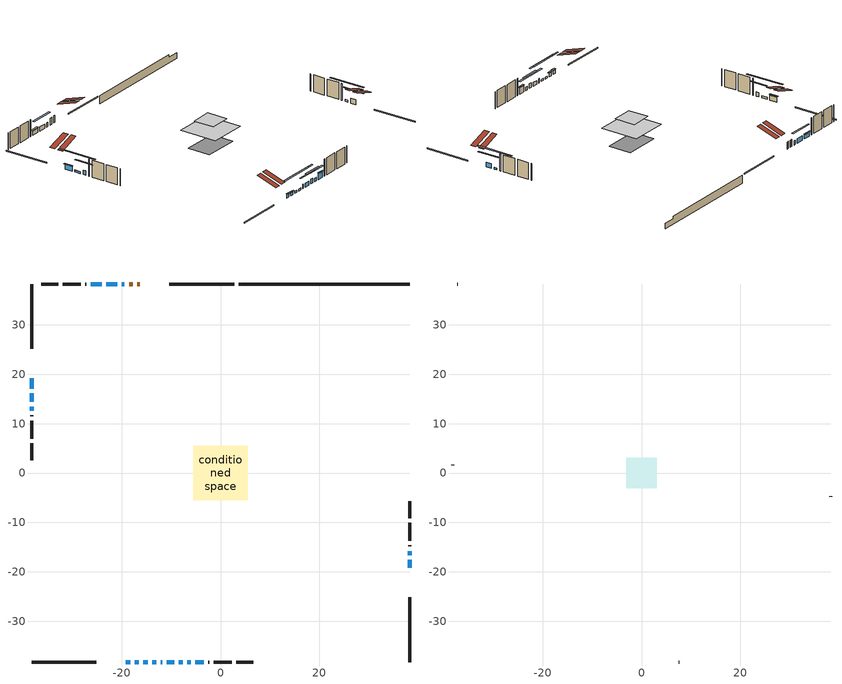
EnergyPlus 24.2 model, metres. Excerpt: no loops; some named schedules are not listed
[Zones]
conditioned space
 floor adiabatic (AdiabaticFloorConstruction): -5.55,-5.55 -5.55,5.55 5.55,5.55 5.55,-5.55 z2.99
 floor foundation (Slab1 construction): -5.23,-3.4 -5.23,3.4 5.23,3.4 5.23,-3.4 z-1.74
 wall outside (RimJoist1 construction): 2.79,38.26 -10.36,38.26 / -38.26,-38.26 -25.12,-38.26 / -38.26,38.26 -38.26,25.12 / 38.26,-38.26 38.26,-25.12 z0.55:0.85
 wall outside (AdiabaticWallConstruction 1): -16.3,38.26 -16.86,38.26 / -17.78,38.26 -18.52,38.26 z0.55:2.58
 wall outside (AdiabaticWallConstruction): -19.45,38.26 -20.01,38.26 / -12.06,-38.26 -11.8,-38.26 / -20.93,38.26 -23.12,38.26 / -24.05,38.26 -26.24,38.26 / -38.26,13.46 -38.26,12.64 z0.55:1.77; 38.26,-19.17 38.26,-17.6 z0.55:1.87; -19.18,-38.26 -18.31,-38.26 / -10.87,-38.26 -9.4,-38.26 z0.55:1.62; -17.38,-38.26 -16.57,-38.26 z0.55:1.52; -38.26,19.17 -38.26,17.04 z0.55:1.97; 38.26,-16.67 38.26,-15.8 / -15.64,-38.26 -14.77,-38.26 / -13.85,-38.26 -12.98,-38.26 / -38.26,16.11 -38.26,14.38 z0.55:1.11; -8.47,-38.26 -7.65,-38.26 z0.55:1.92; -6.73,-38.26 -6.01,-38.26 z0.55:1.57; -5.09,-38.26 -3.41,-38.26 z0.55:2.33
 wall outside (Wall1 construction): -27.16,38.26 -27.38,38.26 / -2.48,-38.26 -2.26,-38.26 / -38.26,11.71 -38.26,11.49 / 38.26,-14.88 38.26,-14.66 z0.55:5.43
 wall outside (Wall2 construction): -28.31,38.26 -31.93,38.26 / -1.33,-38.26 2.28,-38.26 / -38.26,10.56 -38.26,6.95 / 38.26,-13.73 38.26,-10.11 z0.55:5.43
 wall outside (Wall3 construction): -32.86,38.26 -36.3,38.26 / 3.21,-38.26 6.65,-38.26 / -38.26,6.02 -38.26,2.58 / 38.26,-9.18 38.26,-5.74 z0.55:5.43
 wall foundation (FoundationWall1 construction): 3.72,38.26,-1.74 3.72,38.26,0.55 34.81,38.26,0.55 34.81,38.26,-0.15 38.26,38.26,-0.15 38.26,38.26,-1.74
 window (WindowConstruction 11): -19.45,38.26 -20.01,38.26 z0.55:1.77
 window (WindowConstruction 7): 38.26,-19.17 38.26,-17.6 z0.55:1.87
 window (WindowConstruction 8): -19.17,-38.26 -18.31,-38.26 z0.55:1.62
 window (WindowConstruction 9): -17.38,-38.26 -16.57,-38.26 z0.55:1.52
 window (WindowConstruction 10): -38.26,19.17 -38.26,17.04 z0.55:1.97
 window (WindowConstruction 13): 38.26,-16.67 38.26,-15.81 z0.55:1.11
 window (WindowConstruction 14): -15.64,-38.26 -14.78,-38.26 z0.55:1.11
 window (WindowConstruction 15): -13.85,-38.26 -12.98,-38.26 z0.55:1.11
 window (WindowConstruction 16): -38.26,16.11 -38.26,14.39 z0.55:1.11
 window (WindowConstruction 12): -12.06,-38.26 -11.8,-38.26 z0.55:1.77
 window (WindowConstruction): -20.94,38.26 -23.12,38.26 z0.55:1.77
 window (WindowConstruction 1): -24.05,38.26 -26.23,38.26 z0.55:1.77
 window (WindowConstruction 2): -10.87,-38.26 -9.4,-38.26 z0.55:1.62
 window (WindowConstruction 3): -8.47,-38.26 -7.66,-38.26 z0.55:1.92
 window (WindowConstruction 4): -6.73,-38.26 -6.02,-38.26 z0.55:1.56
 window (WindowConstruction 5): -5.09,-38.26 -3.41,-38.26 z0.55:2.33
 window (WindowConstruction 6): -38.26,13.46 -38.26,12.64 z0.55:1.77
 door (Door): -16.3,38.26 -16.85,38.26 z0.55:2.58
 door (Door 1): -17.78,38.26 -18.52,38.26 z0.55:2.58
 ceiling adiabatic (AdiabaticFloorConstruction): 5.55,-5.55 5.55,5.55 -5.55,5.55 -5.55,-5.55 z2.99
 roof outside (Roof2 construction): -15.37,38.26,5.43 -15.37,32.27,7.42 -13.79,32.27,7.42 -13.79,38.26,5.43; -20.1,-38.26,5.43 -20.1,-32.27,7.42 -21.68,-32.27,7.42 -21.68,-38.26,5.43; -38.26,20.1,5.43 -32.27,20.1,7.42 -32.27,21.68,7.42 -38.26,21.68,5.43; 38.26,-20.1,5.43 32.27,-20.1,7.42 32.27,-21.68,7.42 38.26,-21.68,5.43
attic - vented
 floor to conditioned space (Floor1 construction Reversed): -3.08,-3.08 -3.08,3.08 3.08,3.08 3.08,-3.08 z5.43
 wall outside (Wall4 construction): -37.23,38.26 -37.33,38.26 / 7.58,-38.26 7.69,-38.26 / -38.26,1.65 -38.26,1.54 / 38.26,-4.81 38.26,-4.71 z0.55:5.43
 roof outside (Roof1 construction): -12.86,38.26,5.43 -12.86,32.27,7.42 -11.28,32.27,7.42 -11.28,38.26,5.43; -22.61,-38.26,5.43 -22.61,-32.27,7.42 -24.19,-32.27,7.42 -24.19,-38.26,5.43; -38.26,22.61,5.43 -32.27,22.61,7.42 -32.27,24.19,7.42 -38.26,24.19,5.43; 38.26,-22.61,5.43 32.27,-22.61,7.42 32.27,-24.19,7.42 38.26,-24.19,5.43
shading: 38.26,-15.11 38.26,-21.66 38.67,-21.66 38.67,-15.11 z4.36; -18.11,-38.26 -19.38,-38.26 -19.38,-38.67 -18.11,-38.67 z1.82; -16.37,-38.26 -17.58,-38.26 -17.58,-38.67 -16.37,-38.67 z1.72; -38.26,16.84 -38.26,19.38 -38.67,19.38 -38.67,16.84 z2.17; 38.26,-10.88 38.26,-21.6 38.67,-21.6 38.67,-10.88 z6.04; -9.85,-38.26 -20.57,-38.26 -20.57,-38.67 -9.85,-38.67 z6.04; -8.06,-38.26 -18.78,-38.26 -18.78,-38.67 -8.06,-38.67 z6.04; -38.26,9.46 -38.26,21.04 -38.67,21.04 -38.67,9.46 z6.04; -25.61,38.26 -18.44,38.26 -18.44,38.67 -25.61,38.67 z4.26; -26.44,38.26 -23.85,38.26 -23.85,38.67 -26.44,38.67 z1.97; -6.91,-38.26 -13.36,-38.26 -13.36,-38.67 -6.91,-38.67 z4.11; -5.17,-38.26 -10.96,-38.26 -10.96,-38.67 -5.17,-38.67 z4.41; -3.53,-38.26 -9.22,-38.26 -9.22,-38.67 -3.53,-38.67 z4.06; -3.21,-38.26 -5.29,-38.26 -5.29,-38.67 -3.21,-38.67 z2.53; -38.26,10.15 -38.26,15.95 -38.67,15.95 -38.67,10.15 z4.26
[Building]
Building 1: Terrain=Suburbs
[Site:Location]
Edmonton Intl AP_AB: Latitude {deg}=53.31; Longitude {deg}=-113.58; Time Zone {hr}=-7; Elevation {m}=723; Keep Site Location Information=Yes
[Site:GroundTemperature:Shallow]
-1.56185, -3.61833, -3.78302, -2.80711, 1.11059, 5.01004, 8.39065, 10.5322, 10.7141, 8.97234, 5.67794, 1.89811
[Site:WaterMainsTemperature]
Calculation Method=Schedule; Temperature Schedule=mains temperature schedule
[Material] Roughness=Rough; Thermal Absorptance=0.9
Name | Thickness {m} | Conductivity {W/m-K} | Density {kg/m3} | Specific Heat {J/kg-K} | Solar Absorptance | Visible Absorptance
asphalt or fiberglass shingles | 0.00635 | 0.162714 | 1121.4 | 1465.45 | 0.4 | 0.4
ceiling stud and cavity | 0.1397 | 0.0759935 | 65.682 | 1177.47 | 0.7 | 0.7
concrete 4.0 in. | 0.1016 | 1.803125 | 2242.8 | 837.4 | 0.7 | 0.7
concrete 8.0 in. | 0.2032 | 1.803125 | 2242.8 | 837.4 | 0.7 | 0.7
door material | 0.04445 | 0.053851 | 512.64 | 1214.23 | 0.7 | 0.7
door material 1 | 0.04445 | 0.188738 | 512.64 | 1214.23 | 0.7 | 0.7
exterior vertical ins | 0.00904025 | 0.029427 | 32.04 | 1214.23 | 0.7 | 0.7
floor covering | 0.0127 | 0.0433444 | 54.468 | 1339.84 | 0.6 | 0.6
floor rigid ins; wall rigid ins | 0.512978 | 0.029427 | 32.04 | 1214.23 | 0.7 | 0.7
floor stud and cavity | 0.1397 | 1.75129 | 37.0049 | 1207.88 | 0.7 | 0.7
furniture material conditioned space 1 | 0.1524 | 0.115458 | 640.8 | 1214.23 | 0.6 | 0.6
gypsum board | 0.0127 | 0.160291 | 801 | 837.4 | 0.6 | 0.6
gypsum board 1 | 0.0127 | 0.160291 | 801 | 837.4 | 0.7 | 0.7
osb sheathing 0.5 in. | 0.0127 | 0.115458 | 512.64 | 1214.23 | 0.7 | 0.7
osb sheathing 0.75 in. | 0.01905 | 0.115458 | 512.64 | 1214.23 | 0.7 | 0.7
osb sheathing 2.0 in. | 0.0508 | 0.115458 | 512.64 | 1214.23 | 0.7 | 0.7
rim joist stud and cavity | 0.0508 | 0.0296634 | 125.044 | 1163.47 | 0.6 | 0.6
roof rigid ins | 0.051816 | 0.029427 | 32.04 | 1214.23 | 0.7 | 0.7
roof stud and cavity | 0.2032 | 2.82957 | 78.34581 | 1123.46 | 0.7 | 0.7
wall stud and cavity | 0.1397 | 0.113018 | 139.0536 | 1170.24 | 0.7 | 0.7
wall stud and cavity 1 | 0.1397 | 0.0938917 | 139.0536 | 1170.24 | 0.7 | 0.7
wall stud and cavity 2 | 0.1397 | 0.0944506 | 139.0536 | 1170.24 | 0.7 | 0.7
wall stud and cavity 3 | 0.0889 | 6.1454 | 50.32683 | 1063.81 | 0.6 | 0.6
wall stud and cavity 4 | 0.0889 | 0.380278 | 52.3479 | 1209.89 | 0.7 | 0.7
wall stud and cavity 5 | 0.0889 | 0.391764 | 83.0341 | 1211.67 | 0.7 | 0.7
wood siding | 0.0254 | 0.102417 | 544.68 | 1172.36 | 0.4 | 0.4
wood siding 1 | 0.00254 | 0.102417 | 544.68 | 1172.36 | 0.4 | 0.4
wood siding 2; wood siding 3; wood siding 4 | 0.0254 | 0.102417 | 544.68 | 1172.36 | 0.7 | 0.7
[WindowMaterial:SimpleGlazingSystem]
Name | U-Factor {W/m2-K} | Solar Heat Gain Coefficient
WindowMaterial | 3.298918 | 0.69
WindowMaterial 1 | 2.33877 | 0.54
WindowMaterial 10 | 3.30914 | 0.61
WindowMaterial 11 | 3.30346 | 0.56
WindowMaterial 12 | 2.69591 | 0.42
WindowMaterial 13 | 2.49094 | 0.46
WindowMaterial 2 | 2.40577 | 0.51
WindowMaterial 3 | 2.50797 | 0.46
WindowMaterial 4 | 2.379082 | 0.65
WindowMaterial 5 | 4.13018 | 0.54
WindowMaterial 6 | 2.29051 | 0.56
WindowMaterial 7 | 2.45801 | 0.49
WindowMaterial 8 | 2.49889 | 0.47
WindowMaterial 9 | 2.220098 | 0.58
[Construction]
AdiabaticFloorConstruction: floor stud and cavity, floor rigid ins, osb sheathing 0.75 in., floor covering
AdiabaticWallConstruction: wood siding 3, wall rigid ins, wall stud and cavity 4, gypsum board
AdiabaticWallConstruction 1: wood siding 4, wall rigid ins, wall stud and cavity 4, gypsum board
Door: door material
Door 1: door material 1
Floor1 construction Reversed: gypsum board, ceiling stud and cavity
FoundationWall1 construction: concrete 8.0 in., gypsum board 1
furniture construction conditioned space 1: furniture material conditioned space 1
PartitionWallConstruction: gypsum board, wall stud and cavity 5, gypsum board
RimJoist1 construction: wood siding 2, osb sheathing 2.0 in., rim joist stud and cavity
Roof1 construction: asphalt or fiberglass shingles
Roof2 construction: asphalt or fiberglass shingles, roof rigid ins, osb sheathing 0.75 in., roof stud and cavity, gypsum board
Slab1 construction: concrete 4.0 in.
Wall1 construction: wood siding, osb sheathing 0.5 in., wall stud and cavity, gypsum board
Wall2 construction: wood siding, osb sheathing 0.5 in., wall stud and cavity 1, gypsum board
Wall3 construction: wood siding, osb sheathing 0.5 in., wall stud and cavity 2, gypsum board
Wall4 construction: wood siding 1, wall stud and cavity 3
WindowConstruction; WindowConstruction 1: WindowMaterial
WindowConstruction 10: WindowMaterial 9
WindowConstruction 11: WindowMaterial 10
WindowConstruction 12: WindowMaterial 11
WindowConstruction 13; WindowConstruction 14: WindowMaterial 12
WindowConstruction 15; WindowConstruction 16: WindowMaterial 13
WindowConstruction 2: WindowMaterial 1
WindowConstruction 3: WindowMaterial 2
WindowConstruction 4: WindowMaterial 3
WindowConstruction 5: WindowMaterial 4
WindowConstruction 6: WindowMaterial 5
WindowConstruction 7: WindowMaterial 6
WindowConstruction 8: WindowMaterial 7
WindowConstruction 9: WindowMaterial 8
[Zone] Multiplier=1; Part of Total Floor Area=Yes
Name | Volume {m3}
attic - vented | 12.268
conditioned space | 505.3
[Space]
Name | Zone | Volume {m3}
attic - vented 1 | attic - vented | 12.268
conditioned space 1 | conditioned space | 505.3
[ZoneInfiltration:EffectiveLeakageArea]
infil attic - vented 1: Zone or Space=attic - vented 1; Schedule=Always On Discrete; Effective Air Leakage Area {cm2}=1316.17; Stack Coefficient=0.000478004; Wind Coefficient=1.47719e-05
[ZoneMixing]
whole house fan mix: Zone or Space=attic - vented; Schedule=Always On Continuous; Design Flow Rate Calculation Method=Flow/Zone; Design Flow Rate {m3/s}=0; Source Zone or Space=conditioned space
[SurfaceProperty:ExposedFoundationPerimeter]
Slab1: Exposed Perimeter Calculation Method=TotalExposedPerimeter; Total Exposed Perimeter {m}=34.545
[InternalMass] Zone or ZoneList=conditioned space; Space or SpaceList=conditioned space 1
Name | Construction | Surface Area {m2}
furniture mass conditioned space 1 | furniture construction conditioned space 1 | 77.696
partition wall mass | PartitionWallConstruction | 194.24
[Lights]
interior lighting: Zone or ZoneList or Space or SpaceList=conditioned space 1; Schedule=interior lighting schedule; Design Level Calculation Method=LightingLevel; Lighting Level {W}=343.2; Return Air Fraction=0; Fraction Radiant=0.6; Fraction Visible=0.2; Fraction Replaceable=1
[People]
occupants: Zone or ZoneList or Space or SpaceList=conditioned space 1; Number of People Schedule=occupants schedule; Number of People Calculation Method=People; Number of People=3; Fraction Radiant=0.314171; Sensible Heat Fraction=0.56303; Activity Level Schedule=occupants activity schedule; Carbon Dioxide Generation Rate {m3/s-W}=0; Enable ASHRAE 55 Comfort Warnings=No; Mean Radiant Temperature Calculation Type=EnclosureAveraged
[ElectricEquipment] Zone or ZoneList or Space or SpaceList=conditioned space 1; Design Level Calculation Method=EquipmentLevel
Name | Schedule | Design Level {W} | Fraction Latent | Fraction Radiant | Fraction Lost
clothes dryer | clothes dryer schedule | 140.772 | 0.015 | 0.081 | 0.85
clothes washer | clothes washer schedule | 32.1985 | 0.03 | 0.162 | 0.7
cooking range | cooking range schedule | 215.147 | 0.08 | 0.432 | 0.2
dishwasher | dishwasher schedule | 66.8632 | 0.3 | 0.18 | 0.4
fridge | fridge schedule | 72.9452 | 0 | 0.6 | 0
mech vent bath fan 0 | mech vent bath fan 0 schedule | 50.2 | 0 | 0 | 1
mech vent bath fan 1 | mech vent bath fan 1 schedule | 50.2 | 0 | 0 | 1
mech vent house fan | mech vent house fan schedule | 0 | 0 | 0 | 1
mech vent house fan cfis | mech vent house fan cfis schedule | 0 | 0 | 0 | 0
mech vent range fan 0 | mech vent range fan 0 schedule | 57 | 0 | 0 | 1
misc plug loads | misc plug loads schedule | 494.7 | 0.045 | 0.513 | 0.1
whole house fan | Always On Discrete | 0 | 0 | 0 | 1
[OtherEquipment] Zone or ZoneList or Space or SpaceList=conditioned space 1; Design Level Calculation Method=EquipmentLevel
Name | Fuel Type | Schedule | Design Level {W} | Fraction Latent | Fraction Radiant | Fraction Lost
clothes dryer 1 | Electricity | clothes dryer schedule | 0 | 0.015 | 0.081 | 0.85
cooking range 1 | Electricity | cooking range schedule | 0 | 0.08 | 0.432 | 0.2
general water use latent | None | general water use schedule | 62.594 | 1 | 0 | 0
general water use sensible | None | general water use schedule | -61.6891 | 0 | 0.6 | 0
mech vent house fan latent load | None | Always On Discrete | 0 | 1 | 0 | 0
mech vent house fan sensible load | None | Always On Discrete | 0 | 0 | 0 | 0
water heater energy adjustment1 | NaturalGas | Always On Discrete | 0.01 | 0 | 0 | 1
[ZoneInfiltration:DesignFlowRate] Zone or ZoneList or Space or SpaceList=conditioned space 1; Schedule=Always On Discrete; Design Flow Rate Calculation Method=Flow/Zone; Design Flow Rate {m3/s}=0
infil flow; natural vent flow; whole house fan flow
[Foundation:Kiva]
Foundation Kiva 1: Initial Indoor Air Temperature {C}=18; Wall Height Above Grade {m}=0.549981; Wall Depth Below Slab {m}=0.2032; Custom Block Material Name 1=exterior vertical ins; Custom Block Depth 1 {m}=2.28999; Custom Block X Position 1 {m}=0.2159; Custom Block Z Position 1 {m}=0
[Foundation:Kiva:Settings]
Soil Conductivity {W/m-K}=0.849921; Soil Density {kg/m3}=1842.3; Soil Specific Heat {J/kg-K}=418.7; Ground Solar Absorptivity=0.9; Ground Thermal Absorptivity=0.9; Ground Surface Roughness {m}=0.03; Far-Field Width {m}=40; Deep-Ground Boundary Condition=ZeroFlux; Deep-Ground Depth {m}=40; Minimum Cell Dimension {m}=0.2; Maximum Cell Growth Coefficient=3; Simulation Timestep=Timestep
[Exterior:Lights]
exterior lighting: Schedule=exterior lighting schedule; Design Level {W}=75.6
[Schedule:Constant]
Name | Hourly Value
Always On Continuous; mech vent house fan schedule; mech vent house fan cfis schedule; Always On Discrete | 1
occupants activity schedule | 117.228
fridge schedule | 0
[Schedule:Week:Daily]
interior lighting schedule Week Rule - Jan1-Jan27: interior lighting schedule day, interior lighting schedule day, interior lighting schedule day, interior lighting schedule day, interior lighting schedule day, interior lighting schedule day, interior lighting schedule day, interior lighting schedule default day, interior lighting schedule default day, interior lighting schedule default day, interior lighting schedule default day, interior lighting schedule default day
interior lighting schedule Week Rule - Jan28-Feb3: interior lighting schedule day, interior lighting schedule day, interior lighting schedule day, interior lighting schedule day, interior lighting schedule day 1, interior lighting schedule day 1, interior lighting schedule day 1, interior lighting schedule default day, interior lighting schedule default day, interior lighting schedule default day, interior lighting schedule default day, interior lighting schedule default day
interior lighting schedule Week Rule - Feb4-Feb24: interior lighting schedule day 1, interior lighting schedule day 1, interior lighting schedule day 1, interior lighting schedule day 1, interior lighting schedule day 1, interior lighting schedule day 1, interior lighting schedule day 1, interior lighting schedule default day, interior lighting schedule default day, interior lighting schedule default day, interior lighting schedule default day, interior lighting schedule default day
interior lighting schedule Week Rule - Feb25-Mar3: interior lighting schedule day 1, interior lighting schedule day 1, interior lighting schedule day 1, interior lighting schedule day 1, interior lighting schedule day 2, interior lighting schedule day 2, interior lighting schedule day 2, interior lighting schedule default day, interior lighting schedule default day, interior lighting schedule default day, interior lighting schedule default day, interior lighting schedule default day
interior lighting schedule Week Rule - Mar4-Mar31: interior lighting schedule day 2, interior lighting schedule day 2, interior lighting schedule day 2, interior lighting schedule day 2, interior lighting schedule day 2, interior lighting schedule day 2, interior lighting schedule day 2, interior lighting schedule default day, interior lighting schedule default day, interior lighting schedule default day, interior lighting schedule default day, interior lighting schedule default day
interior lighting schedule Week Rule - Apr1-Apr28: interior lighting schedule day 3, interior lighting schedule day 3, interior lighting schedule day 3, interior lighting schedule day 3, interior lighting schedule day 3, interior lighting schedule day 3, interior lighting schedule day 3, interior lighting schedule default day, interior lighting schedule default day, interior lighting schedule default day, interior lighting schedule default day, interior lighting schedule default day
interior lighting schedule Week Rule - Apr29-May5: interior lighting schedule day 3, interior lighting schedule day 3, interior lighting schedule day 4, interior lighting schedule day 4, interior lighting schedule day 4, interior lighting schedule day 4, interior lighting schedule day 4, interior lighting schedule default day, interior lighting schedule default day, interior lighting schedule default day, interior lighting schedule default day, interior lighting schedule default day
interior lighting schedule Week Rule - May6-May26: interior lighting schedule day 4, interior lighting schedule day 4, interior lighting schedule day 4, interior lighting schedule day 4, interior lighting schedule day 4, interior lighting schedule day 4, interior lighting schedule day 4, interior lighting schedule default day, interior lighting schedule default day, interior lighting schedule default day, interior lighting schedule default day, interior lighting schedule default day
interior lighting schedule Week Rule - May27-Jun2: interior lighting schedule day 4, interior lighting schedule day 4, interior lighting schedule day 4, interior lighting schedule day 4, interior lighting schedule day 4, interior lighting schedule day 5, interior lighting schedule day 5, interior lighting schedule default day, interior lighting schedule default day, interior lighting schedule default day, interior lighting schedule default day, interior lighting schedule default day
interior lighting schedule Week Rule - Jun3-Jun30: interior lighting schedule day 5, interior lighting schedule day 5, interior lighting schedule day 5, interior lighting schedule day 5, interior lighting schedule day 5, interior lighting schedule day 5, interior lighting schedule day 5, interior lighting schedule default day, interior lighting schedule default day, interior lighting schedule default day, interior lighting schedule default day, interior lighting schedule default day
interior lighting schedule Week Rule - Jul1-Jul28: interior lighting schedule day 6, interior lighting schedule day 6, interior lighting schedule day 6, interior lighting schedule day 6, interior lighting schedule day 6, interior lighting schedule day 6, interior lighting schedule day 6, interior lighting schedule default day, interior lighting schedule default day, interior lighting schedule default day, interior lighting schedule default day, interior lighting schedule default day
interior lighting schedule Week Rule - Jul29-Aug4: interior lighting schedule day 6, interior lighting schedule day 6, interior lighting schedule day 6, interior lighting schedule day 7, interior lighting schedule day 7, interior lighting schedule day 7, interior lighting schedule day 7, interior lighting schedule default day, interior lighting schedule default day, interior lighting schedule default day, interior lighting schedule default day, interior lighting schedule default day
interior lighting schedule Week Rule - Aug5-Aug25: interior lighting schedule day 7, interior lighting schedule day 7, interior lighting schedule day 7, interior lighting schedule day 7, interior lighting schedule day 7, interior lighting schedule day 7, interior lighting schedule day 7, interior lighting schedule default day, interior lighting schedule default day, interior lighting schedule default day, interior lighting schedule default day, interior lighting schedule default day
interior lighting schedule Week Rule - Aug26-Sep1: interior lighting schedule day 7, interior lighting schedule day 7, interior lighting schedule day 7, interior lighting schedule day 7, interior lighting schedule day 7, interior lighting schedule day 7, interior lighting schedule day 8, interior lighting schedule default day, interior lighting schedule default day, interior lighting schedule default day, interior lighting schedule default day, interior lighting schedule default day
interior lighting schedule Week Rule - Sep2-Sep29: interior lighting schedule day 8, interior lighting schedule day 8, interior lighting schedule day 8, interior lighting schedule day 8, interior lighting schedule day 8, interior lighting schedule day 8, interior lighting schedule day 8, interior lighting schedule default day, interior lighting schedule default day, interior lighting schedule default day, interior lighting schedule default day, interior lighting schedule default day
interior lighting schedule Week Rule - Sep30-Oct6: interior lighting schedule day 8, interior lighting schedule day 9, interior lighting schedule day 9, interior lighting schedule day 9, interior lighting schedule day 9, interior lighting schedule day 9, interior lighting schedule day 9, interior lighting schedule default day, interior lighting schedule default day, interior lighting schedule default day, interior lighting schedule default day, interior lighting schedule default day
interior lighting schedule Week Rule - Oct7-Oct27: interior lighting schedule day 9, interior lighting schedule day 9, interior lighting schedule day 9, interior lighting schedule day 9, interior lighting schedule day 9, interior lighting schedule day 9, interior lighting schedule day 9, interior lighting schedule default day, interior lighting schedule default day, interior lighting schedule default day, interior lighting schedule default day, interior lighting schedule default day
interior lighting schedule Week Rule - Oct28-Nov3: interior lighting schedule day 9, interior lighting schedule day 9, interior lighting schedule day 9, interior lighting schedule day 9, interior lighting schedule day 10, interior lighting schedule day 10, interior lighting schedule day 10, interior lighting schedule default day, interior lighting schedule default day, interior lighting schedule default day, interior lighting schedule default day, interior lighting schedule default day
interior lighting schedule Week Rule - Nov4-Nov24: interior lighting schedule day 10, interior lighting schedule day 10, interior lighting schedule day 10, interior lighting schedule day 10, interior lighting schedule day 10, interior lighting schedule day 10, interior lighting schedule day 10, interior lighting schedule default day, interior lighting schedule default day, interior lighting schedule default day, interior lighting schedule default day, interior lighting schedule default day
interior lighting schedule Week Rule - Nov25-Dec1: interior lighting schedule day 10, interior lighting schedule day 10, interior lighting schedule day 10, interior lighting schedule day 10, interior lighting schedule day 10, interior lighting schedule day 10, interior lighting schedule day 11, interior lighting schedule default day, interior lighting schedule default day, interior lighting schedule default day, interior lighting schedule default day, interior lighting schedule default day
interior lighting schedule Week Rule - Dec2-Dec31: interior lighting schedule day 11, interior lighting schedule day 11, interior lighting schedule day 11, interior lighting schedule day 11, interior lighting schedule day 11, interior lighting schedule day 11, interior lighting schedule day 11, interior lighting schedule default day, interior lighting schedule default day, interior lighting schedule default day, interior lighting schedule default day, interior lighting schedule default day
occupants schedule Week Rule - Jan1-Dec31: occupants schedule day, occupants schedule day, occupants schedule day, occupants schedule day, occupants schedule day, occupants schedule day, occupants schedule day, occupants schedule default day, occupants schedule default day, occupants schedule default day, occupants schedule default day, occupants schedule default day
clothes dryer schedule Week Rule - Jan1-Dec31: clothes dryer schedule day, clothes dryer schedule day, clothes dryer schedule day, clothes dryer schedule day, clothes dryer schedule day, clothes dryer schedule day, clothes dryer schedule day, clothes dryer schedule default day, clothes dryer schedule default day, clothes dryer schedule default day, clothes dryer schedule default day, clothes dryer schedule default day
clothes washer schedule Week Rule - Jan1-Dec31: clothes washer schedule day, clothes washer schedule day, clothes washer schedule day, clothes washer schedule day, clothes washer schedule day, clothes washer schedule day, clothes washer schedule day, clothes washer schedule default day, clothes washer schedule default day, clothes washer schedule default day, clothes washer schedule default day, clothes washer schedule default day
cooking range schedule Week Rule - Jan1-Dec31: cooking range schedule day, cooking range schedule day, cooking range schedule day, cooking range schedule day, cooking range schedule day, cooking range schedule day, cooking range schedule day, cooking range schedule default day, cooking range schedule default day, cooking range schedule default day, cooking range schedule default day, cooking range schedule default day
dishwasher schedule Week Rule - Jan1-Dec31: dishwasher schedule day, dishwasher schedule day, dishwasher schedule day, dishwasher schedule day, dishwasher schedule day, dishwasher schedule day, dishwasher schedule day, dishwasher schedule default day, dishwasher schedule default day, dishwasher schedule default day, dishwasher schedule default day, dishwasher schedule default day
mech vent bath fan 0 schedule Week Rule - Jan1-Dec31: mech vent bath fan 0 schedule day, mech vent bath fan 0 schedule day, mech vent bath fan 0 schedule day, mech vent bath fan 0 schedule day, mech vent bath fan 0 schedule day, mech vent bath fan 0 schedule day, mech vent bath fan 0 schedule day, mech vent bath fan 0 schedule default day, mech vent bath fan 0 schedule default day, mech vent bath fan 0 schedule default day, mech vent bath fan 0 schedule default day, mech vent bath fan 0 schedule default day
mech vent bath fan 1 schedule Week Rule - Jan1-Dec31: mech vent bath fan 1 schedule day, mech vent bath fan 1 schedule day, mech vent bath fan 1 schedule day, mech vent bath fan 1 schedule day, mech vent bath fan 1 schedule day, mech vent bath fan 1 schedule day, mech vent bath fan 1 schedule day, mech vent bath fan 1 schedule default day, mech vent bath fan 1 schedule default day, mech vent bath fan 1 schedule default day, mech vent bath fan 1 schedule default day, mech vent bath fan 1 schedule default day
mech vent range fan 0 schedule Week Rule - Jan1-Dec31: mech vent range fan 0 schedule day, mech vent range fan 0 schedule day, mech vent range fan 0 schedule day, mech vent range fan 0 schedule day, mech vent range fan 0 schedule day, mech vent range fan 0 schedule day, mech vent range fan 0 schedule day, mech vent range fan 0 schedule default day, mech vent range fan 0 schedule default day, mech vent range fan 0 schedule default day, mech vent range fan 0 schedule default day, mech vent range fan 0 schedule default day
misc plug loads schedule Week Rule - Jan1-Dec31: misc plug loads schedule day, misc plug loads schedule day, misc plug loads schedule day, misc plug loads schedule day, misc plug loads schedule day, misc plug loads schedule day, misc plug loads schedule day, misc plug loads schedule default day, misc plug loads schedule default day, misc plug loads schedule default day, misc plug loads schedule default day, misc plug loads schedule default day
general water use schedule Week Rule - Jan1-Dec31: general water use schedule day, general water use schedule day, general water use schedule day, general water use schedule day, general water use schedule day, general water use schedule day, general water use schedule day, general water use schedule default day, general water use schedule default day, general water use schedule default day, general water use schedule default day, general water use schedule default day
exterior lighting schedule Week Rule - Jan1-Jan27: exterior lighting schedule day, exterior lighting schedule day, exterior lighting schedule day, exterior lighting schedule day, exterior lighting schedule day, exterior lighting schedule day, exterior lighting schedule day, exterior lighting schedule default day, exterior lighting schedule default day, exterior lighting schedule default day, exterior lighting schedule default day, exterior lighting schedule default day
exterior lighting schedule Week Rule - Jan28-Feb3: exterior lighting schedule day, exterior lighting schedule day, exterior lighting schedule day, exterior lighting schedule day, exterior lighting schedule day 1, exterior lighting schedule day 1, exterior lighting schedule day 1, exterior lighting schedule default day, exterior lighting schedule default day, exterior lighting schedule default day, exterior lighting schedule default day, exterior lighting schedule default day
exterior lighting schedule Week Rule - Feb4-Feb24: exterior lighting schedule day 1, exterior lighting schedule day 1, exterior lighting schedule day 1, exterior lighting schedule day 1, exterior lighting schedule day 1, exterior lighting schedule day 1, exterior lighting schedule day 1, exterior lighting schedule default day, exterior lighting schedule default day, exterior lighting schedule default day, exterior lighting schedule default day, exterior lighting schedule default day
exterior lighting schedule Week Rule - Feb25-Mar3: exterior lighting schedule day 1, exterior lighting schedule day 1, exterior lighting schedule day 1, exterior lighting schedule day 1, exterior lighting schedule day 2, exterior lighting schedule day 2, exterior lighting schedule day 2, exterior lighting schedule default day, exterior lighting schedule default day, exterior lighting schedule default day, exterior lighting schedule default day, exterior lighting schedule default day
exterior lighting schedule Week Rule - Mar4-Mar31: exterior lighting schedule day 2, exterior lighting schedule day 2, exterior lighting schedule day 2, exterior lighting schedule day 2, exterior lighting schedule day 2, exterior lighting schedule day 2, exterior lighting schedule day 2, exterior lighting schedule default day, exterior lighting schedule default day, exterior lighting schedule default day, exterior lighting schedule default day, exterior lighting schedule default day
exterior lighting schedule Week Rule - Apr1-Apr28: exterior lighting schedule day 3, exterior lighting schedule day 3, exterior lighting schedule day 3, exterior lighting schedule day 3, exterior lighting schedule day 3, exterior lighting schedule day 3, exterior lighting schedule day 3, exterior lighting schedule default day, exterior lighting schedule default day, exterior lighting schedule default day, exterior lighting schedule default day, exterior lighting schedule default day
exterior lighting schedule Week Rule - Apr29-May5: exterior lighting schedule day 3, exterior lighting schedule day 3, exterior lighting schedule day 4, exterior lighting schedule day 4, exterior lighting schedule day 4, exterior lighting schedule day 4, exterior lighting schedule day 4, exterior lighting schedule default day, exterior lighting schedule default day, exterior lighting schedule default day, exterior lighting schedule default day, exterior lighting schedule default day
exterior lighting schedule Week Rule - May6-May26: exterior lighting schedule day 4, exterior lighting schedule day 4, exterior lighting schedule day 4, exterior lighting schedule day 4, exterior lighting schedule day 4, exterior lighting schedule day 4, exterior lighting schedule day 4, exterior lighting schedule default day, exterior lighting schedule default day, exterior lighting schedule default day, exterior lighting schedule default day, exterior lighting schedule default day
[Schedule:Year]
interior lighting schedule: interior lighting schedule Week Rule - Jan1-Jan27, 1, 1, 1, 27, interior lighting schedule Week Rule - Jan28-Feb3, 1, 28, 2, 3, interior lighting schedule Week Rule - Feb4-Feb24, 2, 4, 2, 24, interior lighting schedule Week Rule - Feb25-Mar3, 2, 25, 3, 3, interior lighting schedule Week Rule - Mar4-Mar31, 3, 4, 3, 31, interior lighting schedule Week Rule - Apr1-Apr28, 4, 1, 4, 28, interior lighting schedule Week Rule - Apr29-May5, 4, 29, 5, 5, interior lighting schedule Week Rule - May6-May26, 5, 6, 5, 26, interior lighting schedule Week Rule - May27-Jun2, 5, 27, 6, 2, interior lighting schedule Week Rule - Jun3-Jun30, 6, 3, 6, 30, interior lighting schedule Week Rule - Jul1-Jul28, 7, 1, 7, 28, interior lighting schedule Week Rule - Jul29-Aug4, 7, 29, 8, 4, interior lighting schedule Week Rule - Aug5-Aug25, 8, 5, 8, 25, interior lighting schedule Week Rule - Aug26-Sep1, 8, 26, 9, 1, interior lighting schedule Week Rule - Sep2-Sep29, 9, 2, 9, 29, interior lighting schedule Week Rule - Sep30-Oct6, 9, 30, 10, 6, interior lighting schedule Week Rule - Oct7-Oct27, 10, 7, 10, 27, interior lighting schedule Week Rule - Oct28-Nov3, 10, 28, 11, 3, interior lighting schedule Week Rule - Nov4-Nov24, 11, 4, 11, 24, interior lighting schedule Week Rule - Nov25-Dec1, 11, 25, 12, 1, interior lighting schedule Week Rule - Dec2-Dec31, 12, 2, 12, 31
occupants schedule: occupants schedule Week Rule - Jan1-Dec31, 1, 1, 12, 31
clothes dryer schedule: clothes dryer schedule Week Rule - Jan1-Dec31, 1, 1, 12, 31
clothes washer schedule: clothes washer schedule Week Rule - Jan1-Dec31, 1, 1, 12, 31
cooking range schedule: cooking range schedule Week Rule - Jan1-Dec31, 1, 1, 12, 31
dishwasher schedule: dishwasher schedule Week Rule - Jan1-Dec31, 1, 1, 12, 31
mech vent bath fan 0 schedule: mech vent bath fan 0 schedule Week Rule - Jan1-Dec31, 1, 1, 12, 31
mech vent bath fan 1 schedule: mech vent bath fan 1 schedule Week Rule - Jan1-Dec31, 1, 1, 12, 31
mech vent range fan 0 schedule: mech vent range fan 0 schedule Week Rule - Jan1-Dec31, 1, 1, 12, 31
misc plug loads schedule: misc plug loads schedule Week Rule - Jan1-Dec31, 1, 1, 12, 31
general water use schedule: general water use schedule Week Rule - Jan1-Dec31, 1, 1, 12, 31
exterior lighting schedule: exterior lighting schedule Week Rule - Jan1-Jan27, 1, 1, 1, 27, exterior lighting schedule Week Rule - Jan28-Feb3, 1, 28, 2, 3, exterior lighting schedule Week Rule - Feb4-Feb24, 2, 4, 2, 24, exterior lighting schedule Week Rule - Feb25-Mar3, 2, 25, 3, 3, exterior lighting schedule Week Rule - Mar4-Mar31, 3, 4, 3, 31, exterior lighting schedule Week Rule - Apr1-Apr28, 4, 1, 4, 28, exterior lighting schedule Week Rule - Apr29-May5, 4, 29, 5, 5, exterior lighting schedule Week Rule - May6-May26, 5, 6, 5, 26, exterior lighting schedule Week Rule - May27-Jun2, 5, 27, 6, 2, exterior lighting schedule Week Rule - Jun3-Jun30, 6, 3, 6, 30, exterior lighting schedule Week Rule - Jul1-Jul28, 7, 1, 7, 28, exterior lighting schedule Week Rule - Jul29-Aug4, 7, 29, 8, 4, exterior lighting schedule Week Rule - Aug5-Aug25, 8, 5, 8, 25, exterior lighting schedule Week Rule - Aug26-Sep1, 8, 26, 9, 1, exterior lighting schedule Week Rule - Sep2-Sep29, 9, 2, 9, 29, exterior lighting schedule Week Rule - Sep30-Oct6, 9, 30, 10, 6, exterior lighting schedule Week Rule - Oct7-Oct27, 10, 7, 10, 27, exterior lighting schedule Week Rule - Oct28-Nov3, 10, 28, 11, 3, exterior lighting schedule Week Rule - Nov4-Nov24, 11, 4, 11, 24, exterior lighting schedule Week Rule - Nov25-Dec1, 11, 25, 12, 1, exterior lighting schedule Week Rule - Dec2-Dec31, 12, 2, 12, 31
[Schedule:Compact]
mains temperature schedule: Through: 01/01, For: AllDays, Until: 24:00, 3.97167, Through: 01/02, For: AllDays, Until: 24:00, 3.90778, Through: 01/03, For: AllDays, Until: 24:00, 3.84556, Through: 01/04, For: AllDays, Until: 24:00, 3.78389, Through: 01/05, For: AllDays, Until: 24:00, 3.72278, Through: 01/06, For: AllDays, Until: 24:00, 3.66278, Through: 01/07, For: AllDays, Until: 24:00, 3.60389, Through: 01/08, For: AllDays, Until: 24:00, 3.54556, Through: 01/09, For: AllDays, Until: 24:00, 3.48833, Through: 01/10, For: AllDays, Until: 24:00, 3.43167, Through: 01/11, For: AllDays, Until: 24:00, 3.37611, Through: 01/12, For: AllDays, Until: 24:00, 3.32167, Through: 01/13, For: AllDays, Until: 24:00, 3.26833, Through: 01/14, For: AllDays, Until: 24:00, 3.21556, Through: 01/15, For: AllDays, Until: 24:00, 3.16444, Through: 01/16, For: AllDays, Until: 24:00, 3.11389, Through: 01/17, For: AllDays, Until: 24:00, 3.06444, Through: 01/18, For: AllDays, Until: 24:00, 3.01611, Through: 01/19, For: AllDays, Until: 24:00, 2.96889, Through: 01/20, For: AllDays, Until: 24:00, 2.92278, Through: 01/21, For: AllDays, Until: 24:00, 2.87722, Through: 01/22, For: AllDays, Until: 24:00, 2.83333, Through: 01/23, For: AllDays, Until: 24:00, 2.79056, Through: 01/24, For: AllDays, Until: 24:00, 2.74889, Through: 01/25, For: AllDays, Until: 24:00, 2.70833, Through: 01/26, For: AllDays, Until: 24:00, 2.66889, Through: 01/27, For: AllDays, Until: 24:00, 2.63056, Through: 01/28, For: AllDays, Until: 24:00, 2.59333, Through: 01/29, For: AllDays, Until: 24:00, 2.55778, Through: 01/30, For: AllDays, Until: 24:00, 2.52278, Through: 01/31, For: AllDays, Until: 24:00, 2.48944, Through: 02/01, For: AllDays, Until: 24:00, 2.45722, Through: 02/02, For: AllDays, Until: 24:00, 2.42611, Through: 02/03, For: AllDays, Until: 24:00, 2.39667, Through: 02/04, For: AllDays, Until: 24:00, 2.36833, Through: 02/05, For: AllDays, Until: 24:00, 2.34111, Through: 02/06, For: AllDays, Until: 24:00, 2.315, Through: 02/07, For: AllDays, Until: 24:00, 2.29056, Through: 02/08, For: AllDays, Until: 24:00, 2.26722, Through: 02/09, For: AllDays, Until: 24:00, 2.245, Through: 02/10, For: AllDays, Until: 24:00, 2.22444, Through: 02/11, For: AllDays, Until: 24:00, 2.20444, Through: 02/12, For: AllDays, Until: 24:00, 2.18667, Through: 02/13, For: AllDays, Until: 24:00, 2.17, Through: 02/14, For: AllDays, Until: 24:00, 2.15444, Through: 02/15, For: AllDays, Until: 24:00, 2.14, Through: 02/16, For: AllDays, Until: 24:00, 2.12722, Through: 02/17, For: AllDays, Until: 24:00, 2.11556, Through: 02/18, For: AllDays, Until: 24:00, 2.10556, Through: 02/19, For: AllDays, Until: 24:00, 2.09667, Through: 02/20, For: AllDays, Until: 24:00, 2.08889, Through: 02/21, For: AllDays, Until: 24:00, 2.08278, Through: 02/22, For: AllDays, Until: 24:00, 2.07833, Through: 02/23, For: AllDays, Until: 24:00, 2.07444, Through: 02/24, For: AllDays, Until: 24:00, 2.07278, Through: 02/25, For: AllDays, Until: 24:00, 2.07167, Through: 02/26, For: AllDays, Until: 24:00, 2.07222, Through: 02/27, For: AllDays, Until: 24:00, 2.07444, Through: 02/28, For: AllDays, Until: 24:00, 2.07778, Through: 03/01, For: AllDays, Until: 24:00, 2.08222, Through: 03/02, For: AllDays, Until: 24:00, 2.08833, Through: 03/03, For: AllDays, Until: 24:00, 2.09556, Through: 03/04, For: AllDays, Until: 24:00, 2.10444, Through: 03/05, For: AllDays, Until: 24:00, 2.11444, Through: 03/06, For: AllDays, Until: 24:00, 2.12556, Through: 03/07, For: AllDays, Until: 24:00, 2.13833, Through: 03/08, For: AllDays, Until: 24:00, 2.15278, Through: 03/09, For: AllDays, Until: 24:00, 2.16778, Through: 03/10, For: AllDays, Until: 24:00, 2.18444, Through: 03/11, For: AllDays, Until: 24:00, 2.20278, Through: 03/12, For: AllDays, Until: 24:00, 2.22167, Through: 03/13, For: AllDays, Until: 24:00, 2.24278, Through: 03/14, For: AllDays, Until: 24:00, 2.26444, Through: 03/15, For: AllDays, Until: 24:00, 2.28778, Through: 03/16, For: AllDays, Until: 24:00, 2.31222, Through: 03/17, For: AllDays, Until: 24:00, 2.33778, Through: 03/18, For: AllDays, Until: 24:00, 2.365, Through: 03/19, For: AllDays, Until: 24:00, 2.39333, Through: 03/20, For: AllDays, Until: 24:00, 2.42278, Through: 03/21, For: AllDays, Until: 24:00, 2.45389, Through: 03/22, For: AllDays, Until: 24:00, 2.48611, Through: 03/23, For: AllDays, Until: 24:00, 2.51889, Through: 03/24, For: AllDays, Until: 24:00, 2.55389, Through: 03/25, For: AllDays, Until: 24:00, 2.58944, Through: 03/26, For: AllDays, Until: 24:00, 2.62611, Through: 03/27, For: AllDays, Until: 24:00, 2.66444, Through: 03/28, For: AllDays, Until: 24:00, 2.70389, Through: 03/29, For: AllDays, Until: 24:00, 2.74389, Through: 03/30, For: AllDays, Until: 24:00, 2.78556, Through: 03/31, For: AllDays, Until: 24:00, 2.82833, Through: 04/01, For: AllDays, Until: 24:00, 2.87222, Through: 04/02, For: AllDays, Until: 24:00, 2.91722, Through: 04/03, For: AllDays, Until: 24:00, 2.96333, Through: 04/04, For: AllDays, Until: 24:00, 3.01056, Through: 04/05, For: AllDays, Until: 24:00, 3.05889, Through: 04/06, For: AllDays, Until: 24:00, 3.10833, Through: 04/07, For: AllDays, Until: 24:00, 3.15833, Through: 04/08, For: AllDays, Until: 24:00, 3.21, Through: 04/09, For: AllDays, Until: 24:00, 3.26222, Through: 04/10, For: AllDays, Until: 24:00, 3.31556, Through: 04/11, For: AllDays, Until: 24:00, 3.37, Through: 04/12, For: AllDays, Until: 24:00, 3.42556, Through: 04/13, For: AllDays, Until: 24:00, 3.48167, Through: 04/14, For: AllDays, Until: 24:00, 3.53889, Through: 04/15, For: AllDays, Until: 24:00, 3.59722, Through: 04/16, For: AllDays, Until: 24:00, 3.65611, Through: 04/17, For: AllDays, Until: 24:00, 3.71611, Through: 04/18, For: AllDays, Until: 24:00, 3.77667, Through: 04/19, For: AllDays, Until: 24:00, 3.83833, Through: 04/20, For: AllDays, Until: 24:00, 3.90111, Through: 04/21, For: AllDays, Until: 24:00, 3.96444, Through: 04/22, For: AllDays, Until: 24:00, 4.02833, Through: 04/23, For: AllDays, Until: 24:00, 4.09333, Through: 04/24, For: AllDays, Until: 24:00, 4.15889, Through: 04/25, For: AllDays, Until: 24:00, 4.225, Through: 04/26, For: AllDays, Until: 24:00, 4.29222, Through: 04/27, For: AllDays, Until: 24:00, 4.36, Through: 04/28, For: AllDays, Until: 24:00, 4.42833, Through: 04/29, For: AllDays, Until: 24:00, 4.49722, Through: 04/30, For: AllDays, Until: 24:00, 4.56667, Through: 05/01, For: AllDays, Until: 24:00, 4.63722, Through: 05/02, For: AllDays, Until: 24:00, 4.70833, Through: 05/03, For: AllDays, Until: 24:00, 4.77944, Through: 05/04, For: AllDays, Until: 24:00, 4.85167, Through: 05/05, For: AllDays, Until: 24:00, 4.92389, Through: 05/06, For: AllDays, Until: 24:00, 4.99722, Through: 05/07, For: AllDays, Until: 24:00, 5.07056, Through: 05/08, For: AllDays, Until: 24:00, 5.145, Through: 05/09, For: AllDays, Until: 24:00, 5.21944, Through: 05/10, For: AllDays, Until: 24:00, 5.29389, Through: 05/11, For: AllDays, Until: 24:00, 5.36944, Through: 05/12, For: AllDays, Until: 24:00, 5.445, Through: 05/13, For: AllDays, Until: 24:00, 5.52111, Through: 05/14, For: AllDays, Until: 24:00, 5.59722, Through: 05/15, For: AllDays, Until: 24:00, 5.67389, Through: 05/16, For: AllDays, Until: 24:00, 5.75056, Through: 05/17, For: AllDays, Until: 24:00, 5.82778, Through: 05/18, For: AllDays, Until: 24:00, 5.90556, Through: 05/19, For: AllDays, Until: 24:00, 5.98278, Through: 05/20, For: AllDays, Until: 24:00, 6.06056, Through: 05/21, For: AllDays, Until: 24:00, 6.13889, Through: 05/22, For: AllDays, Until: 24:00, 6.21667, Through: 05/23, For: AllDays, Until: 24:00, 6.295, Through: 05/24, For: AllDays, Until: 24:00, 6.37333, Through: 05/25, For: AllDays, Until: 24:00, 6.45222, Through: 05/26, For: AllDays, Until: 24:00, 6.53056, Through: 05/27, For: AllDays, Until: 24:00, 6.60889, Through: 05/28, For: AllDays, Until: 24:00, 6.68778, Through: 05/29, For: AllDays, Until: 24:00, 6.76611, Through: 05/30, For: AllDays, Until: 24:00, 6.84444, Through: 05/31, For: AllDays, Until: 24:00, 6.92278, Through: 06/01, For: AllDays, Until: 24:00, 7.00111, Through: 06/02, For: AllDays, Until: 24:00, 7.07944, Through: 06/03, For: AllDays, Until: 24:00, 7.15778, Through: 06/04, For: AllDays, Until: 24:00, 7.23556, Through: 06/05, For: AllDays, Until: 24:00, 7.31333, Through: 06/06, For: AllDays, Until: 24:00, 7.39056, Through: 06/07, For: AllDays, Until: 24:00, 7.46833, Through: 06/08, For: AllDays, Until: 24:00, 7.545, Through: 06/09, For: AllDays, Until: 24:00, 7.62222, Through: 06/10, For: AllDays, Until: 24:00, 7.69833, Through: 06/11, For: AllDays, Until: 24:00, 7.775, Through: 06/12, For: AllDays, Until: 24:00, 7.85056, Through: 06/13, For: AllDays, Until: 24:00, 7.92611, Through: 06/14, For: AllDays, Until: 24:00, 8.00111, Through: 06/15, For: AllDays, Until: 24:00, 8.07611, Through: 06/16, For: AllDays, Until: 24:00, 8.15056, Through: 06/17, For: AllDays, Until: 24:00, 8.22389, Through: 06/18, For: AllDays, Until: 24:00, 8.29778, Through: 06/19, For: AllDays, Until: 24:00, 8.37056, Through: 06/20, For: AllDays, Until: 24:00, 8.44278, Through: 06/21, For: AllDays, Until: 24:00, 8.51444, Through: 06/22, For: AllDays, Until: 24:00, 8.58611, Through: 06/23, For: AllDays, Until: 24:00, 8.65667, Through: 06/24, For: AllDays, Until: 24:00, 8.72667, Through: 06/25, For: AllDays, Until: 24:00, 8.79611, Through: 06/26, For: AllDays, Until: 24:00, 8.865, Through: 06/27, For: AllDays, Until: 24:00, 8.93333, Through: 06/28, For: AllDays, Until: 24:00, 9.00056, Through: 06/29, For: AllDays, Until: 24:00, 9.06778, Through: 06/30, For: AllDays, Until: 24:00, 9.13333, Through: 07/01, For: AllDays, Until: 24:00, 9.19889, Through: 07/02, For: AllDays, Until: 24:00, 9.26333, Through: 07/03, For: AllDays, Until: 24:00, 9.32722, Through: 07/04, For: AllDays, Until: 24:00, 9.39056, Through: 07/05, For: AllDays, Until: 24:00, 9.45278, Through: 07/06, For: AllDays, Until: 24:00, 9.51389, Through: 07/07, For: AllDays, Until: 24:00, 9.57444, Through: 07/08, For: AllDays, Until: 24:00, 9.63389, Through: 07/09, For: AllDays, Until: 24:00, 9.69278, Through: 07/10, For: AllDays, Until: 24:00, 9.75056, Through: 07/11, For: AllDays, Until: 24:00, 9.80778, Through: 07/12, For: AllDays, Until: 24:00, 9.86333, Through: 07/13, For: AllDays, Until: 24:00, 9.91833, Through: 07/14, For: AllDays, Until: 24:00, 9.97278, Through: 07/15, For: AllDays, Until: 24:00, 10.0256, Through: 07/16, For: AllDays, Until: 24:00, 10.0778, Through: 07/17, For: AllDays, Until: 24:00, 10.1289, Through: 07/18, For: AllDays, Until: 24:00, 10.1789, Through: 07/19, For: AllDays, Until: 24:00, 10.2278, Through: 07/20, For: AllDays, Until: 24:00, 10.2756, Through: 07/21, For: AllDays, Until: 24:00, 10.3222, Through: 07/22, For: AllDays, Until: 24:00, 10.3683, Through: 07/23, For: AllDays, Until: 24:00, 10.4128, Through: 07/24, For: AllDays, Until: 24:00, 10.4561, Through: 07/25, For: AllDays, Until: 24:00, 10.4989, Through: 07/26, For: AllDays, Until: 24:00, 10.54, Through: 07/27, For: AllDays, Until: 24:00, 10.58, Through: 07/28, For: AllDays, Until: 24:00, 10.6189, Through: 07/29, For: AllDays, Until: 24:00, 10.6567, Through: 07/30, For: AllDays, Until: 24:00, 10.6928, Through: 07/31, For: AllDays, Until: 24:00, 10.7283, Through: 08/01, For: AllDays, Until: 24:00, 10.7622, Through: 08/02, For: AllDays, Until: 24:00, 10.7956, Through: 08/03, For: AllDays, Until: 24:00, 10.8272, Through: 08/04, For: AllDays, Until: 24:00, 10.8572, Through: 08/05, For: AllDays, Until: 24:00, 10.8867, Through: 08/06, For: AllDays, Until: 24:00, 10.9144, Through: 08/07, For: AllDays, Until: 24:00, 10.9411, Through: 08/08, For: AllDays, Until: 24:00, 10.9667, Through: 08/09, For: AllDays, Until: 24:00, 10.9906, Through: 08/10, For: AllDays, Until: 24:00, 11.0133, Through: 08/11, For: AllDays, Until: 24:00, 11.035, Through: 08/12, For: AllDays, Until: 24:00, 11.055, Through: 08/13, For: AllDays, Until: 24:00, 11.0739, Through: 08/14, For: AllDays, Until: 24:00, 11.0917, Through: 08/15, For: AllDays, Until: 24:00, 11.1078, Through: 08/16, For: AllDays, Until: 24:00, 11.1228, Through: 08/17, For: AllDays, Until: 24:00, 11.1361, Through: 08/18, For: AllDays, Until: 24:00, 11.1483, Through: 08/19, For: AllDays, Until: 24:00, 11.1594, Through: 08/20, For: AllDays, Until: 24:00, 11.1689, Through: 08/21, For: AllDays, Until: 24:00, 11.1772, Through: 08/22, For: AllDays, Until: 24:00, 11.1844, Through: 08/23, For: AllDays, Until: 24:00, 11.19, Through: 08/24, For: AllDays, Until: 24:00, 11.1939, Through: 08/25, For: AllDays, Until: 24:00, 11.1967, Through: 08/26, For: AllDays, Until: 24:00, 11.1983, Through: 08/27, For: AllDays, Until: 24:00, 11.1983, Through: 08/28, For: AllDays, Until: 24:00, 11.1972, Through: 08/29, For: AllDays, Until: 24:00, 11.195, Through: 08/30, For: AllDays, Until: 24:00, 11.1911, Through: 08/31, For: AllDays, Until: 24:00, 11.1856, Through: 09/01, For: AllDays, Until: 24:00, 11.1789, Through: 09/02, For: AllDays, Until: 24:00, 11.1711, Through: 09/03, For: AllDays, Until: 24:00, 11.1617, Through: 09/04, For: AllDays, Until: 24:00, 11.1511, Through: 09/05, For: AllDays, Until: 24:00, 11.1394, Through: 09/06, For: AllDays, Until: 24:00, 11.1261, Through: 09/07, For: AllDays, Until: 24:00, 11.1111, Through: 09/08, For: AllDays, Until: 24:00, 11.0956, Through: 09/09, For: AllDays, Until: 24:00, 11.0778, Through: 09/10, For: AllDays, Until: 24:00, 11.0594, Through: 09/11, For: AllDays, Until: 24:00, 11.0394, Through: 09/12, For: AllDays, Until: 24:00, 11.0183, Through: 09/13, For: AllDays, Until: 24:00, 10.9961, Through: 09/14, For: AllDays, Until: 24:00, 10.9722, Through: 09/15, For: AllDays, Until: 24:00, 10.9472, Through: 09/16, For: AllDays, Until: 24:00, 10.9206, Through: 09/17, For: AllDays, Until: 24:00, 10.8928, Through: 09/18, For: AllDays, Until: 24:00, 10.8639, Through: 09/19, For: AllDays, Until: 24:00, 10.8339, Through: 09/20, For: AllDays, Until: 24:00, 10.8028, Through: 09/21, For: AllDays, Until: 24:00, 10.77, Through: 09/22, For: AllDays, Until: 24:00, 10.7361, Through: 09/23, For: AllDays, Until: 24:00, 10.7011, Through: 09/24, For: AllDays, Until: 24:00, 10.665, Through: 09/25, For: AllDays, Until: 24:00, 10.6272, Through: 09/26, For: AllDays, Until: 24:00, 10.5889, Through: 09/27, For: AllDays, Until: 24:00, 10.5489, Through: 09/28, For: AllDays, Until: 24:00, 10.5078, Through: 09/29, For: AllDays, Until: 24:00, 10.4661, Through: 09/30, For: AllDays, Until: 24:00, 10.4228, Through: 10/01, For: AllDays, Until: 24:00, 10.3783, Through: 10/02, For: AllDays, Until: 24:00, 10.3328, Through: 10/03, For: AllDays, Until: 24:00, 10.2861, Through: 10/04, For: AllDays, Until: 24:00, 10.2383, Through: 10/05, For: AllDays, Until: 24:00, 10.19, Through: 10/06, For: AllDays, Until: 24:00, 10.14, Through: 10/07, For: AllDays, Until: 24:00, 10.0894, Through: 10/08, For: AllDays, Until: 24:00, 10.0372, Through: 10/09, For: AllDays, Until: 24:00, 9.98444, Through: 10/10, For: AllDays, Until: 24:00, 9.93056, Through: 10/11, For: AllDays, Until: 24:00, 9.87611, Through: 10/12, For: AllDays, Until: 24:00, 9.82, Through: 10/13, For: AllDays, Until: 24:00, 9.76333, Through: 10/14, For: AllDays, Until: 24:00, 9.70611, Through: 10/15, For: AllDays, Until: 24:00, 9.64722, Through: 10/16, For: AllDays, Until: 24:00, 9.58778, Through: 10/17, For: AllDays, Until: 24:00, 9.52778, Through: 10/18, For: AllDays, Until: 24:00, 9.46667, Through: 10/19, For: AllDays, Until: 24:00, 9.40444, Through: 10/20, For: AllDays, Until: 24:00, 9.34167, Through: 10/21, For: AllDays, Until: 24:00, 9.27778, Through: 10/22, For: AllDays, Until: 24:00, 9.21333, Through: 10/23, For: AllDays, Until: 24:00, 9.14833, Through: 10/24, For: AllDays, Until: 24:00, 9.08222, Through: 10/25, For: AllDays, Until: 24:00, 9.01556, Through: 10/26, For: AllDays, Until: 24:00, 8.94833, Through: 10/27, For: AllDays, Until: 24:00, 8.88056, Through: 10/28, For: AllDays, Until: 24:00, 8.81167, Through: 10/29, For: AllDays, Until: 24:00, 8.74222, Through: 10/30, For: AllDays, Until: 24:00, 8.67222, Through: 10/31, For: AllDays, Until: 24:00, 8.60167, Through: 11/01, For: AllDays, Until: 24:00, 8.53056, Through: 11/02, For: AllDays, Until: 24:00, 8.45889, Through: 11/03, For: AllDays, Until: 24:00, 8.38667, Through: 11/04, For: AllDays, Until: 24:00, 8.31389, Through: 11/05, For: AllDays, Until: 24:00, 8.24056, Through: 11/06, For: AllDays, Until: 24:00, 8.16667, Through: 11/07, For: AllDays, Until: 24:00, 8.09278, Through: 11/08, For: AllDays, Until: 24:00, 8.01833, Through: 11/09, For: AllDays, Until: 24:00, 7.94278, Through: 11/10, For: AllDays, Until: 24:00, 7.86778, Through: 11/11, For: AllDays, Until: 24:00, 7.79167, Through: 11/12, For: AllDays, Until: 24:00, 7.71556, Through: 11/13, For: AllDays, Until: 24:00, 7.63944, Through: 11/14, For: AllDays, Until: 24:00, 7.56222, Through: 11/15, For: AllDays, Until: 24:00, 7.48556, Through: 11/16, For: AllDays, Until: 24:00, 7.40833, Through: 11/17, For: AllDays, Until: 24:00, 7.33056, Through: 11/18, For: AllDays, Until: 24:00, 7.25278, Through: 11/19, For: AllDays, Until: 24:00, 7.175, Through: 11/20, For: AllDays, Until: 24:00, 7.09722, Through: 11/21, For: AllDays, Until: 24:00, 7.01889, Through: 11/22, For: AllDays, Until: 24:00, 6.94056, Through: 11/23, For: AllDays, Until: 24:00, 6.86222, Through: 11/24, For: AllDays, Until: 24:00, 6.78389, Through: 11/25, For: AllDays, Until: 24:00, 6.705, Through: 11/26, For: AllDays, Until: 24:00, 6.62667, Through: 11/27, For: AllDays, Until: 24:00, 6.54833, Through: 11/28, For: AllDays, Until: 24:00, 6.46944, Through: 11/29, For: AllDays, Until: 24:00, 6.39111, Through: 11/30, For: AllDays, Until: 24:00, 6.31278, Through: 12/01, For: AllDays, Until: 24:00, 6.23444, Through: 12/02, For: AllDays, Until: 24:00, 6.15611, Through: 12/03, For: AllDays, Until: 24:00, 6.07833, Through: 12/04, For: AllDays, Until: 24:00, 6.00056, Through: 12/05, For: AllDays, Until: 24:00, 5.92278, Through: 12/06, For: AllDays, Until: 24:00, 5.84556, Through: 12/07, For: AllDays, Until: 24:00, 5.76833, Through: 12/08, For: AllDays, Until: 24:00, 5.69111, Through: 12/09, For: AllDays, Until: 24:00, 5.61444, Through: 12/10, For: AllDays, Until: 24:00, 5.53778, Through: 12/11, For: AllDays, Until: 24:00, 5.46222, Through: 12/12, For: AllDays, Until: 24:00, 5.38611, Through: 12/13, For: AllDays, Until: 24:00, 5.31111, Through: 12/14, For: AllDays, Until: 24:00, 5.23611, Through: 12/15, For: AllDays, Until: 24:00, 5.16167, Through: 12/16, For: AllDays, Until: 24:00, 5.08722, Through: 12/17, For: AllDays, Until: 24:00, 5.01389, Through: 12/18, For: AllDays, Until: 24:00, 4.94056, Through: 12/19, For: AllDays, Until: 24:00, 4.86778, Through: 12/20, For: AllDays, Until: 24:00, 4.79556, Through: 12/21, For: AllDays, Until: 24:00, 4.72389, Through: 12/22, For: AllDays, Until: 24:00, 4.65333, Through: 12/23, For: AllDays, Until: 24:00, 4.58278, Through: 12/24, For: AllDays, Until: 24:00, 4.51278, Through: 12/25, For: AllDays, Until: 24:00, 4.44389, Through: 12/26, For: AllDays, Until: 24:00, 4.375, Through: 12/27, For: AllDays, Until: 24:00, 4.30722, Through: 12/28, For: AllDays, Until: 24:00, 4.24, Through: 12/29, For: AllDays, Until: 24:00, 4.17333, Through: 12/30, For: AllDays, Until: 24:00, 4.10778, Through: 12/31, For: AllDays, Until: 24:00, 4.04278
